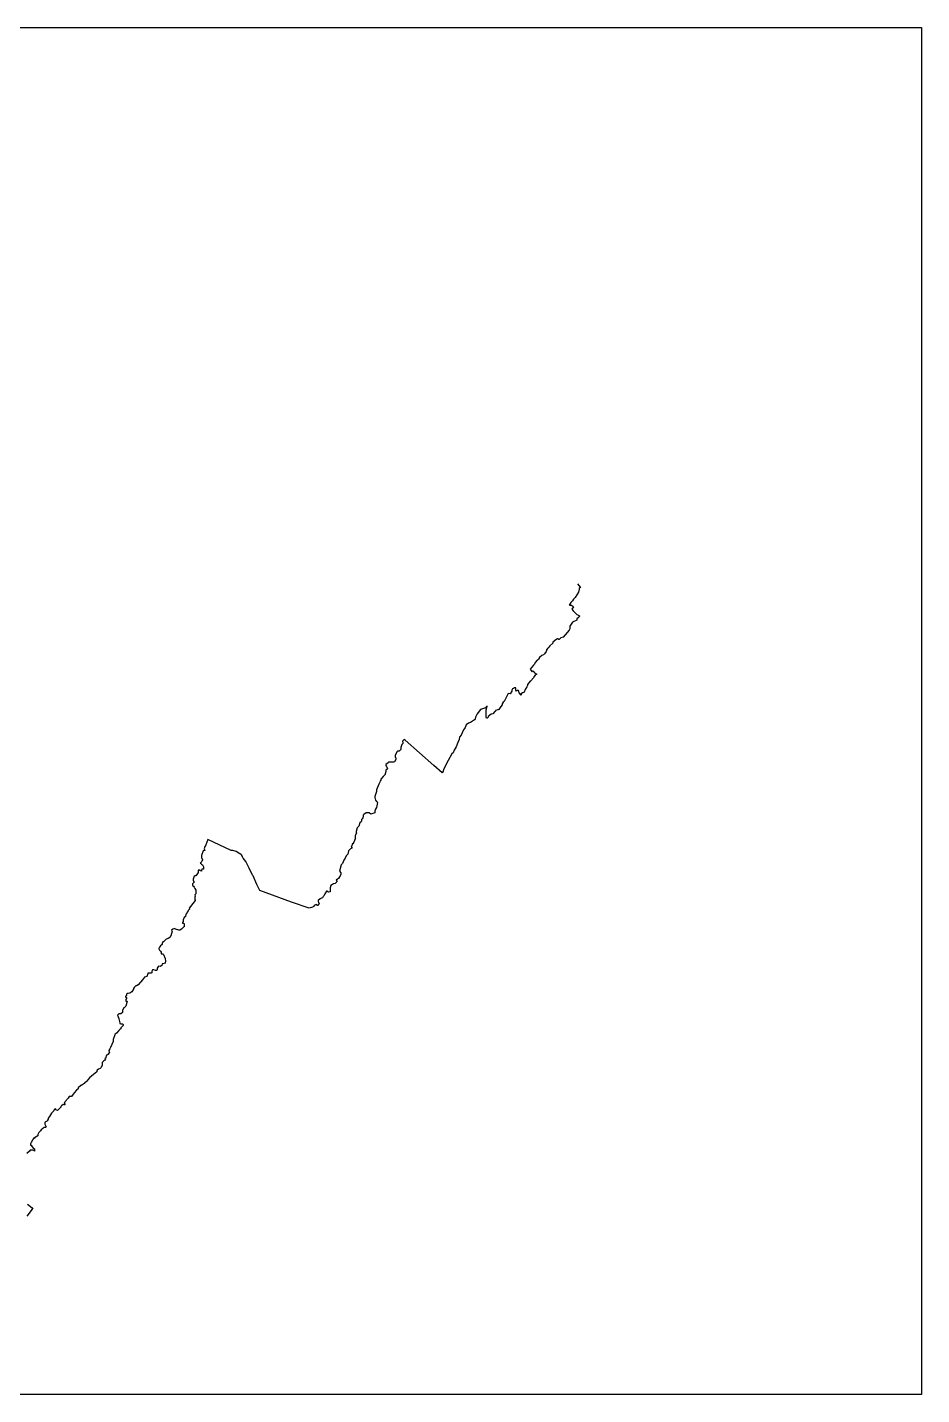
# Model space of a CAD drawing. Extents: x 0.1 to 10.9, y 0.1 to 8.4.
# Drawn here: x 5.51 to 10.92, y 0.1 to 8.37 of the extents above; entities that cross this region are included whole.
import ezdxf

# ---------------------------------------------------------------- set-up
doc = ezdxf.new("R2010")
doc.units = 0
doc.header["$MEASUREMENT"] = 0
doc.layers.add('STATE', color=7, linetype='CONTINUOUS')

# ---------------------------------------------------------------- blocks, each defined once
blk = doc.blocks.new('BLOCK_2')
at = {"layer": 'STATE'}
blk.add_lwpolyline([(0.0933, 0.0987), (0.0933, 8.3733), (10.9199, 8.3733), (10.9199, 0.0987), (0.0933, 0.0987)], dxfattribs=at)
at = {"layer": 'STATE', "color": 2}
for points in [[(8.8366, 5.0061), (8.8533, 4.9861), (8.8566, 4.9861), (8.8466, 4.9795), (8.8466, 4.9728), (8.8433, 4.9561), (8.8233, 4.9228), (8.8133, 4.9128), (8.8066, 4.9028), (8.8033, 4.8994), (8.8, 4.8961), (8.7966, 4.8928), (8.79, 4.8828), (8.7866, 4.8794), (8.79, 4.8761), (8.8, 4.8761), (8.81, 4.8694), (8.8133, 4.8661), (8.8033, 4.8528), (8.81, 4.8428), (8.8333, 4.8194), (8.8433, 4.8161), (8.85, 4.8094), (8.84, 4.7994), (8.8333, 4.7928), (8.8333, 4.7861), (8.8066, 4.7728), (8.79, 4.7494), (8.79, 4.7327), (8.7866, 4.7261), (8.75, 4.6827), (8.7366, 4.6794), (8.7333, 4.6761), (8.73, 4.6727), (8.7266, 4.6694), (8.7233, 4.6694), (8.72, 4.6727), (8.7166, 4.6727), (8.7066, 4.6661), (8.6866, 4.6527), (8.6866, 4.6461), (8.6699, 4.6294), (8.6633, 4.6227), (8.6566, 4.6161), (8.65, 4.6061), (8.65, 4.6027), (8.6466, 4.5961), (8.6366, 4.5827), (8.63, 4.5761), (8.62, 4.5727), (8.6066, 4.5594), (8.6, 4.5494), (8.5966, 4.5461), (8.5933, 4.5427), (8.58, 4.5294), (8.5766, 4.5194), (8.57, 4.5127), (8.55, 4.4894), (8.56, 4.476), (8.5633, 4.476), (8.5666, 4.4794), (8.5733, 4.4727), (8.5766, 4.466), (8.59, 4.4594), (8.5866, 4.456), (8.58, 4.4527), (8.5733, 4.4427), (8.57, 4.436), (8.5533, 4.4194), (8.55, 4.416), (8.5333, 4.396), (8.5333, 4.3894), (8.53, 4.3827), (8.52, 4.366), (8.5133, 4.3494), (8.5066, 4.346), (8.5033, 4.346), (8.4966, 4.3394), (8.4966, 4.3327), (8.4833, 4.346), (8.48, 4.3594), (8.4733, 4.3594), (8.4666, 4.356), (8.4633, 4.3627), (8.4633, 4.3727), (8.4633, 4.376), (8.4533, 4.376), (8.45, 4.3727), (8.4466, 4.3727), (8.4433, 4.3694), (8.44, 4.3627), (8.44, 4.356), (8.43, 4.3394), (8.4166, 4.3427), (8.4066, 4.3227), (8.4, 4.3094), (8.3933, 4.2927), (8.3866, 4.2893), (8.38, 4.2793), (8.38, 4.2727), (8.3733, 4.2627), (8.36, 4.246), (8.3566, 4.2427), (8.3533, 4.2427), (8.3433, 4.2393), (8.34, 4.2393), (8.34, 4.236), (8.3366, 4.2327), (8.3233, 4.2193), (8.3133, 4.216), (8.2966, 4.2027), (8.2966, 4.1993), (8.2933, 4.196), (8.29, 4.1927), (8.2866, 4.1927), (8.2833, 4.196), (8.2833, 4.1993), (8.2833, 4.206), (8.2833, 4.2293), (8.2833, 4.2327), (8.2833, 4.236), (8.2833, 4.2427), (8.29, 4.266), (8.2866, 4.2627), (8.28, 4.256), (8.2766, 4.2527), (8.2733, 4.2527), (8.25, 4.246), (8.23, 4.2193), (8.22, 4.1993), (8.22, 4.196), (8.2166, 4.1893), (8.2133, 4.1827), (8.19, 4.166), (8.1766, 4.1627), (8.1633, 4.1527), (8.16, 4.146), (8.1566, 4.136), (8.1533, 4.1293), (8.1466, 4.1227), (8.13, 4.086), (8.1266, 4.0827), (8.1266, 4.0793), (8.1233, 4.0793), (8.12, 4.0626), (8.1133, 4.046), (8.1033, 4.0193), (8.09, 3.9993), (8.0833, 3.9826), (8.0766, 3.976), (8.0533, 3.936), (8.0266, 3.8826), (8.0233, 3.8726), (8.0166, 3.8626), (7.9666, 3.906), (7.7933, 4.0593), (7.7866, 4.0626), (7.78, 4.056), (7.7766, 4.0526), (7.78, 4.0426), (7.78, 4.0393), (7.7733, 4.0326), (7.7666, 4.016), (7.7666, 4.006), (7.7666, 4.0026), (7.7633, 3.9993), (7.7566, 3.9926), (7.7466, 3.9926), (7.7433, 3.9893), (7.7333, 3.966), (7.7333, 3.956), (7.7366, 3.9526), (7.7366, 3.9426), (7.73, 3.9293), (7.7233, 3.926), (7.7166, 3.926), (7.6933, 3.926), (7.69, 3.9226), (7.6766, 3.9126), (7.6766, 3.906), (7.68, 3.8993), (7.6833, 3.896), (7.6866, 3.886), (7.6833, 3.8826), (7.68, 3.8826), (7.6766, 3.8793), (7.6766, 3.8693), (7.6733, 3.8559), (7.6733, 3.8526), (7.6666, 3.8459), (7.66, 3.8393), (7.6466, 3.8226), (7.6466, 3.8193), (7.6466, 3.8159), (7.6433, 3.8126), (7.64, 3.8059), (7.6333, 3.7926), (7.63, 3.7826), (7.6233, 3.7693), (7.62, 3.7593), (7.62, 3.7493), (7.61, 3.7193), (7.61, 3.7126), (7.6133, 3.6959), (7.62, 3.6893), (7.6233, 3.6859), (7.6266, 3.6826), (7.62, 3.6526), (7.6133, 3.6426), (7.61, 3.6292), (7.61, 3.6259), (7.61, 3.6226), (7.61, 3.6192), (7.5866, 3.6126), (7.5766, 3.6192), (7.56, 3.6192), (7.5566, 3.6192), (7.5433, 3.6092), (7.54, 3.6059), (7.54, 3.5992), (7.5366, 3.5892), (7.5333, 3.5826), (7.53, 3.5792), (7.53, 3.5759), (7.53, 3.5692), (7.5266, 3.5659), (7.52, 3.5592), (7.5133, 3.5392), (7.5033, 3.5292), (7.4966, 3.5059), (7.4966, 3.5026), (7.5, 3.4959), (7.49, 3.4826), (7.49, 3.4692), (7.4933, 3.4659), (7.49, 3.4626), (7.4833, 3.4425), (7.4766, 3.4325), (7.4733, 3.4325), (7.4733, 3.4292), (7.47, 3.4192), (7.4666, 3.4159), (7.47, 3.4092), (7.47, 3.4059), (7.4633, 3.4025), (7.46, 3.3992), (7.45, 3.3892), (7.4466, 3.3692), (7.4366, 3.3592), (7.43, 3.3459), (7.4233, 3.3325), (7.4133, 3.3125), (7.4066, 3.3059), (7.3966, 3.2659), (7.4033, 3.2559), (7.4033, 3.2492), (7.4, 3.2392), (7.4, 3.2359), (7.3966, 3.2325), (7.39, 3.2225), (7.3833, 3.2192), (7.3766, 3.2125), (7.38, 3.2058), (7.38, 3.2025), (7.3733, 3.1958), (7.37, 3.1925), (7.36, 3.1892), (7.3533, 3.1858), (7.3433, 3.1792), (7.34, 3.1658), (7.34, 3.1492), (7.34, 3.1425), (7.33, 3.1392), (7.32, 3.1458), (7.3166, 3.1458), (7.3066, 3.1292), (7.3033, 3.1192), (7.2966, 3.1125), (7.2933, 3.1058), (7.2866, 3.1025), (7.28, 3.0992), (7.2666, 3.0892), (7.2666, 3.0825), (7.27, 3.0792), (7.27, 3.0758), (7.2733, 3.0725), (7.27, 3.0625), (7.2666, 3.0592), (7.26, 3.0592), (7.26, 3.0625), (7.2566, 3.0658), (7.2533, 3.0625), (7.25, 3.0625), (7.2433, 3.0592), (7.24, 3.0525), (7.2333, 3.0492), (7.2133, 3.0425), (7.1066, 3.0792), (6.9133, 3.1492), (6.8966, 3.1858), (6.8733, 3.2392), (6.87, 3.2425), (6.85, 3.2858), (6.84, 3.3059), (6.83, 3.3259), (6.8133, 3.3459), (6.81, 3.3525), (6.81, 3.3559), (6.8033, 3.3659), (6.8, 3.3659), (6.8, 3.3692), (6.7933, 3.3725), (6.77, 3.3859), (6.75, 3.3926), (6.74, 3.3926), (6.6, 3.4592), (6.5866, 3.4259), (6.5833, 3.4159), (6.58, 3.4159), (6.5766, 3.4025), (6.58, 3.3926), (6.5733, 3.3892), (6.57, 3.3892), (6.56, 3.3625), (6.56, 3.3492), (6.5666, 3.3359), (6.5633, 3.3259), (6.5533, 3.3159), (6.5566, 3.3125), (6.56, 3.3092), (6.5666, 3.3059), (6.5733, 3.2925), (6.5733, 3.2825), (6.5733, 3.2792), (6.5666, 3.2792), (6.5633, 3.2792), (6.5633, 3.2759), (6.56, 3.2725), (6.56, 3.2659), (6.5533, 3.2692), (6.5533, 3.2725), (6.54, 3.2725), (6.54, 3.2659), (6.54, 3.2592), (6.5366, 3.2525), (6.5266, 3.2392), (6.52, 3.2392), (6.5166, 3.2359), (6.51, 3.2192), (6.51, 3.2125), (6.5133, 3.2058), (6.5166, 3.2025), (6.5166, 3.1992), (6.5133, 3.1958), (6.5066, 3.1892), (6.5066, 3.1792), (6.5133, 3.1758), (6.5166, 3.1692), (6.52, 3.1625), (6.5266, 3.1525), (6.5266, 3.1492), (6.5266, 3.1325), (6.5266, 3.1292), (6.52, 3.1225), (6.5233, 3.1158), (6.52, 3.1092), (6.52, 3.0992), (6.52, 3.0958), (6.5233, 3.0925), (6.5233, 3.0892), (6.4933, 3.0525), (6.4866, 3.0425), (6.49, 3.0391), (6.48, 3.0291), (6.48, 3.0258), (6.4733, 3.0192), (6.47, 3.0091), (6.4666, 3.0058), (6.4633, 2.9925), (6.4566, 2.9858), (6.45, 2.9725), (6.45, 2.9691), (6.45, 2.9625), (6.4466, 2.9558), (6.4466, 2.9525), (6.45, 2.9525), (6.4533, 2.9491), (6.4566, 2.9491), (6.4566, 2.9358), (6.4566, 2.9325), (6.4566, 2.9291), (6.4533, 2.9291), (6.45, 2.9258), (6.4466, 2.9225), (6.44, 2.9158), (6.43, 2.9091), (6.4233, 2.9091), (6.4033, 2.9158), (6.4, 2.9191), (6.3866, 2.9158), (6.38, 2.9091), (6.3833, 2.9025), (6.3766, 2.8825), (6.3766, 2.8791), (6.37, 2.8658), (6.36, 2.8591), (6.3466, 2.8558), (6.33, 2.8391), (6.3266, 2.8391), (6.3233, 2.8291), (6.3233, 2.8225), (6.3133, 2.8158), (6.3066, 2.8058), (6.3033, 2.7991), (6.3033, 2.7958), (6.3066, 2.7891), (6.3133, 2.7824), (6.3166, 2.7758), (6.3166, 2.7691), (6.3166, 2.7658), (6.32, 2.7658), (6.3266, 2.7658), (6.33, 2.7625), (6.34, 2.7391), (6.3433, 2.7224), (6.34, 2.7124), (6.34, 2.7091), (6.3266, 2.7058), (6.3233, 2.7058), (6.32, 2.6958), (6.31, 2.6891), (6.3, 2.6924), (6.2966, 2.6858), (6.2933, 2.6791), (6.2933, 2.6758), (6.2933, 2.6724), (6.29, 2.6658), (6.2866, 2.6658), (6.2833, 2.6658), (6.2733, 2.6691), (6.2633, 2.6691), (6.26, 2.6624), (6.26, 2.6558), (6.26, 2.6524), (6.2566, 2.6491), (6.2533, 2.6491), (6.2433, 2.6491), (6.2366, 2.6491), (6.2366, 2.6458), (6.23, 2.6291), (6.2166, 2.6258), (6.2033, 2.6091), (6.1766, 2.5791), (6.1666, 2.5724), (6.1633, 2.5724), (6.16, 2.5691), (6.1533, 2.5624), (6.1533, 2.5591), (6.15, 2.5591), (6.15, 2.5524), (6.14, 2.5357), (6.1266, 2.5291), (6.1166, 2.5257), (6.11, 2.5257), (6.1066, 2.5224), (6.1066, 2.5157), (6.1, 2.5091), (6.1, 2.5057), (6.1066, 2.5024), (6.1066, 2.4957), (6.1033, 2.4891), (6.1033, 2.4857), (6.1033, 2.4791), (6.1066, 2.4791), (6.11, 2.4791), (6.1033, 2.4491), (6.0933, 2.4391), (6.09, 2.4391), (6.0833, 2.4257), (6.0833, 2.4124), (6.0733, 2.4024), (6.06, 2.4024), (6.0533, 2.3957), (6.0566, 2.3857), (6.06, 2.3757), (6.06, 2.3724), (6.0666, 2.349), (6.0666, 2.3457), (6.0733, 2.3424), (6.0833, 2.3424), (6.0866, 2.339), (6.0866, 2.3324), (6.08, 2.3257), (6.0733, 2.319), (6.0733, 2.3157), (6.0733, 2.3124), (6.0666, 2.309), (6.06, 2.3024), (6.0466, 2.2857), (6.0366, 2.279), (6.0366, 2.2757), (6.0266, 2.249), (6.0266, 2.2357), (6.01, 2.199), (6.0066, 2.1924), (6, 2.1823), (6, 2.179), (6.0033, 2.1723), (6, 2.1657), (5.9966, 2.159), (5.9933, 2.159), (5.9933, 2.1557), (5.9866, 2.1523), (5.98, 2.1323), (5.9766, 2.1323), (5.98, 2.129), (5.9766, 2.1223), (5.97, 2.119), (5.96, 2.109), (5.96, 2.1023), (5.96, 2.0957), (5.96, 2.0923), (5.9533, 2.079), (5.9466, 2.0723), (5.9366, 2.069), (5.93, 2.0623), (5.9266, 2.0623), (5.93, 2.0557), (5.9266, 2.0523), (5.9066, 2.0357), (5.8833, 2.0157), (5.8633, 1.9923), (5.8566, 1.989), (5.85, 1.9823), (5.8466, 1.979), (5.8433, 1.9757), (5.8333, 1.969), (5.83, 1.969), (5.8133, 1.9556), (5.8133, 1.949), (5.8033, 1.9423), (5.79, 1.9256), (5.7733, 1.9023), (5.76, 1.9023), (5.7533, 1.8923), (5.7366, 1.8723), (5.7333, 1.869), (5.73, 1.8623), (5.7333, 1.859), (5.7333, 1.8523), (5.73, 1.8523), (5.7233, 1.8556), (5.7133, 1.8456), (5.71, 1.8423), (5.71, 1.839), (5.7066, 1.8356), (5.69, 1.819), (5.68, 1.8223), (5.68, 1.8256), (5.6766, 1.829), (5.67, 1.8223), (5.6666, 1.8156), (5.6533, 1.8023), (5.64, 1.7823), (5.6333, 1.7723), (5.6333, 1.7656), (5.6266, 1.7556), (5.6233, 1.7523), (5.6166, 1.749), (5.6133, 1.7456), (5.6133, 1.7356), (5.62, 1.719), (5.6166, 1.7156), (5.6066, 1.7156), (5.6, 1.7089), (5.59, 1.7023), (5.5866, 1.6956), (5.5833, 1.6923), (5.58, 1.6889), (5.5766, 1.6856), (5.57, 1.6723), (5.57, 1.6656), (5.56, 1.6589), (5.55, 1.6523), (5.55, 1.6489), (5.5466, 1.6523), (5.53, 1.6256), (5.5266, 1.6156), (5.5266, 1.6089), (5.53, 1.6089), (5.5366, 1.5989), (5.5433, 1.5889), (5.5466, 1.5889), (5.55, 1.5856), (5.55, 1.5756), (5.55, 1.5723), (5.5466, 1.5756), (5.54, 1.5789), (5.53, 1.5789), (5.5233, 1.5789), (5.52, 1.5723), (5.5033, 1.5589)], [(5.5066, 1.2522), (5.5366, 1.2289), (5.54, 1.2289), (5.5333, 1.2189), (5.53, 1.2122), (5.5033, 1.1789)]]:
    blk.add_lwpolyline(points, dxfattribs=at)

msp = doc.modelspace()

# ---------------------------------------------------------------- block references
at = {"layer": 'STATE'}
msp.add_blockref('BLOCK_2', (0, 0), dxfattribs=at)

doc.saveas('drawing.dxf')
